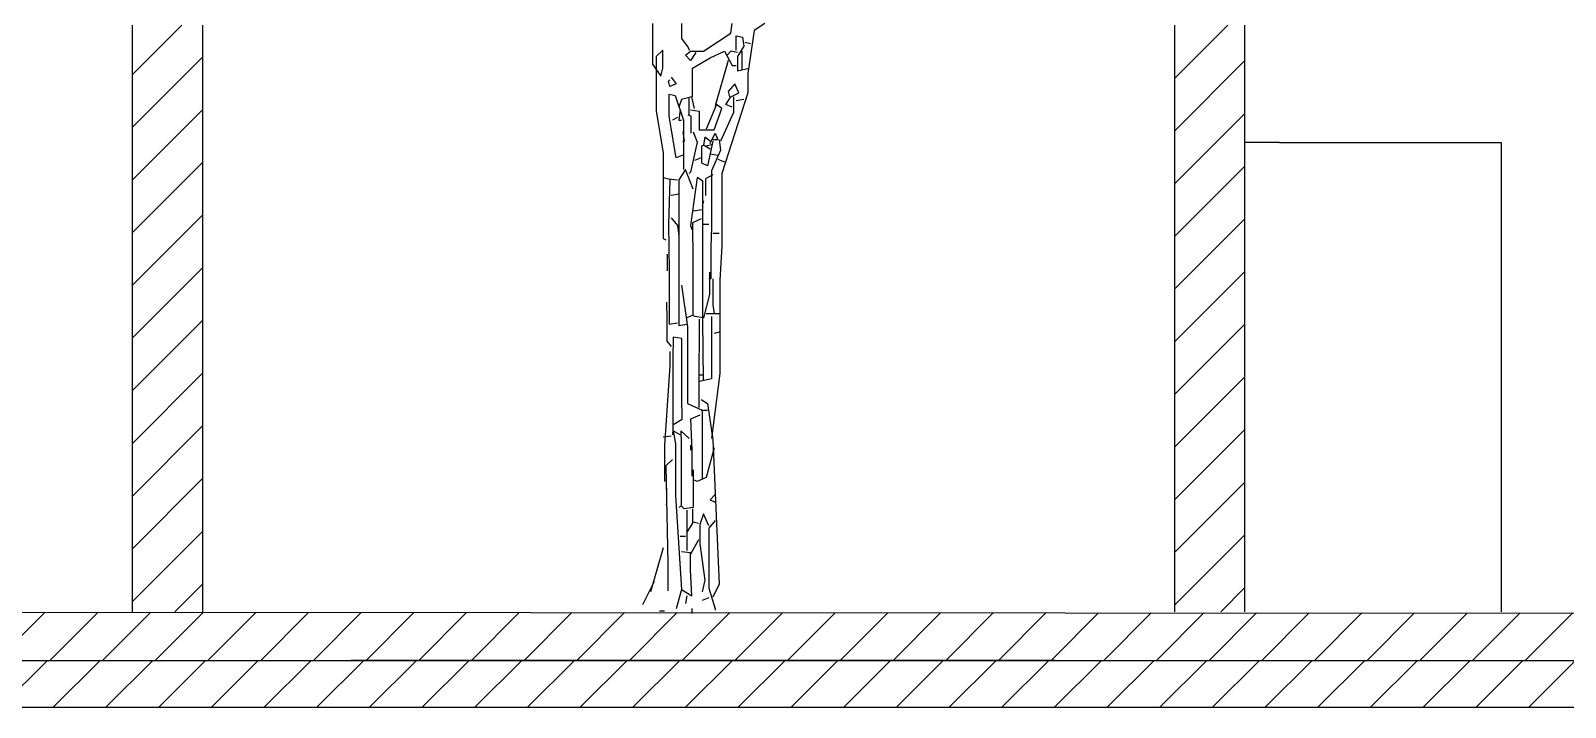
# Model space of a CAD drawing. Header units: centimetres. Extents: x -3096 to 17897, y -3131 to 15798.
# Drawn here: x 12843 to 13497, y 2039 to 2327 of the extents above; entities that cross this region are included whole.
import ezdxf

# ---------------------------------------------------------------- set-up
doc = ezdxf.new("R2010")
doc.units = ezdxf.units.CM

msp = doc.modelspace()

# ---------------------------------------------------------------- hatches: boundary and pattern name
at = {"transparency": 33554508}
h = msp.add_hatch(dxfattribs=at)
h.set_pattern_fill('ANSI31', color=256, scale=5)
h.set_pattern_definition([(45, (10118.907, 0), (-11.22532, 11.22532), [])])
h.paths.add_polyline_path([(13803.33, 2079.23), (12443.33, 2079.89), (12443.33, 2059.23), (13803.33, 2059.23)])
h = msp.add_hatch(dxfattribs=at)
h.set_pattern_fill('ANSI31', color=256, scale=5)
h.set_pattern_definition([(45, (10125.583, -14.767), (-11.22532, 11.22532), [])])
h.paths.add_polyline_path([(12330, 2059.23), (12330, 2039.23), (13930, 2039.23), (13930, 2059.23)])

# ---------------------------------------------------------------- linework, layer by layer
at = {"linetype": 'Continuous', "transparency": 33554508}
for p, q in [((12886.83, 2308.84), (12907.87, 2329.89)), ((13330.83, 2307.18), (13353.53, 2329.89)), ((12886.83, 2286.39), (12916.83, 2316.39)), ((13330.83, 2284.73), (13360.83, 2314.73)), ((12886.83, 2263.94), (12916.83, 2293.94)), ((13330.83, 2262.28), (13360.83, 2292.28)), ((12886.83, 2241.49), (12916.83, 2271.49)), ((13330.83, 2239.83), (13360.83, 2269.83)), ((12886.83, 2219.04), (12916.83, 2249.04)), ((13330.83, 2217.38), (13360.83, 2247.38)), ((12886.83, 2196.59), (12916.83, 2226.59)), ((13330.83, 2194.93), (13360.83, 2224.93)), ((12886.83, 2174.14), (12916.83, 2204.14)), ((13330.83, 2172.48), (13360.83, 2202.48)), ((12886.83, 2151.69), (12916.83, 2181.69)), ((13330.83, 2150.03), (13360.83, 2180.03)), ((12886.83, 2129.24), (12916.83, 2159.24)), ((13330.83, 2127.58), (13360.83, 2157.58)), ((12886.83, 2106.79), (12916.83, 2136.79)), ((13330.83, 2105.13), (13360.83, 2135.13)), ((12886.83, 2084.34), (12916.83, 2114.34)), ((13330.83, 2082.68), (13360.83, 2112.68)), ((12904.83, 2079.89), (12916.83, 2091.89)), ((13350.49, 2079.89), (13360.83, 2090.23))]:
    msp.add_line(p, q, dxfattribs=at)
for p, q in [((12886.83, 2079.89), (12886.83, 2329.89)), ((12916.83, 2079.89), (12916.83, 2329.89)), ((13330.83, 2329.89), (13330.83, 2079.89)), ((13330.83, 2329.89), (13330.83, 2079.89)), ((13360.83, 2079.89), (13360.83, 2329.89)), ((13375.52, 2279.89), (13360.83, 2279.89)), ((13375.52, 2279.89), (13470, 2279.89)), ((13470, 2279.89), (13470, 2079.89)), ((12443.33, 2079.89), (13803.33, 2079.23)), ((12330, 2059.23), (13930, 2059.23)), ((13280, 2059.23), (12980, 2059.23)), ((12330, 2039.23), (13930, 2039.23))]:
    msp.add_line(p, q)
at = {"color": 84}
for points in [[(13108.45, 2330.62), (13108.45, 2313.16), (13111.91, 2308.18), (13112.74, 2311.5), (13112.74, 2319.25), (13109.97, 2316.48), (13109.97, 2293.23), (13113.01, 2275.51), (13113.01, 2238.97), (13114.12, 2238.41)], [(13120.76, 2330.62), (13120.76, 2324.23), (13123.53, 2320.36), (13124.09, 2319.25)], [(13126.85, 2318.14), (13124.64, 2314.82), (13122.43, 2317.03), (13124.64, 2318.7), (13130.18, 2318.7), (13141.8, 2326.45), (13142.29, 2330.62)], [(13156.25, 2330.62), (13151.77, 2327.55), (13149, 2309.28), (13149, 2300.98), (13137.93, 2266.65), (13137.93, 2235.65), (13137.1, 2221.25), (13137.1, 2181.39), (13133.5, 2153.7)], [(13144.02, 2319.25), (13144.02, 2325.34), (13146.79, 2324.79), (13147.34, 2320.91), (13144.57, 2316.48), (13144.57, 2310.39), (13149.56, 2311.5)], [(13147.89, 2322.57), (13150.11, 2322.02)], [(13125.47, 2299.32), (13125.47, 2311.5), (13132.95, 2315.93), (13139.04, 2318.7), (13142.36, 2312.61), (13144.02, 2312.61)], [(13140.7, 2314.82), (13135.16, 2295.44)], [(13144.57, 2318.14), (13141.8, 2318.7), (13140.14, 2317.03)], [(13146.51, 2318.7), (13146.51, 2310.94)], [(13116.34, 2307.62), (13118.55, 2304.85), (13115.78, 2303.75), (13115.23, 2305.96), (13115.78, 2306.52)], [(13142.36, 2294.89), (13139.59, 2296), (13141.8, 2299.32), (13145.13, 2300.98), (13143.46, 2304.85), (13140.7, 2301.53), (13141.25, 2299.32)], [(13121.32, 2274.4), (13118.55, 2273.3), (13116.34, 2286.03), (13115.5, 2291.01), (13115.5, 2300.42), (13118, 2299.87), (13121.6, 2289.35), (13121.6, 2268.31)], [(13126.3, 2294.33), (13125.19, 2299.32), (13120.76, 2298.21), (13119.66, 2294.89)], [(13123.81, 2298.76), (13123.81, 2291.57)], [(13124.64, 2293.78), (13128.24, 2293.23), (13128.24, 2285.2), (13134.61, 2285.2), (13137.93, 2294.33), (13135.71, 2296), (13131.28, 2285.48)], [(13142.91, 2299.32), (13142.91, 2292.67), (13137.37, 2280.49)], [(13147.34, 2298.21), (13144.02, 2297.66)], [(13119.1, 2290.46), (13116.89, 2289.35)], [(13120.21, 2293.78), (13119.66, 2289.35), (13120.76, 2289.35)], [(13124.92, 2283.81), (13124.92, 2291.01), (13123.53, 2291.57)], [(13121.32, 2284.37), (13121.87, 2280.49), (13121.32, 2279.94)], [(13125.75, 2284.37), (13127.41, 2279.94), (13124.64, 2267.2), (13124.09, 2266.65)], [(13132.95, 2280.49), (13130.73, 2282.15), (13130.18, 2278.83), (13132.95, 2277.17)], [(13132.95, 2279.39), (13135.16, 2283.81), (13136.27, 2281.05), (13133.5, 2281.05)], [(13134.05, 2280.49), (13131.84, 2269.97), (13129.35, 2271.08), (13129.35, 2278.28), (13130.18, 2278.83)], [(13133.5, 2278.83), (13131.28, 2278.28)], [(13136.82, 2281.05), (13137.37, 2276.62), (13133.5, 2267.76), (13133.5, 2243.95), (13133.22, 2235.09), (13133.22, 2221.8), (13132.39, 2221.8)], [(13129.07, 2273.3), (13126.3, 2272.19)], [(13132.95, 2274.96), (13136.27, 2274.4)], [(13136.27, 2272.74), (13139.04, 2271.63)], [(13113.01, 2264.99), (13115.23, 2264.44), (13119.1, 2263.88)], [(13115.78, 2263.88), (13115.23, 2245.06), (13115.5, 2225.13), (13115.5, 2202.43), (13119.1, 2202.98)], [(13125.75, 2260.01), (13122.43, 2268.31), (13119.66, 2263.88), (13119.66, 2238.97), (13119.66, 2207.96), (13119.66, 2201.87), (13122.98, 2202.43)], [(13130.18, 2178.62), (13129.9, 2204.09), (13129.9, 2263.33), (13127.41, 2264.99), (13124.64, 2244.5), (13125.19, 2242.84)], [(13134.05, 2266.1), (13131.01, 2264.44), (13131.01, 2257.24)], [(13119.66, 2257.79), (13116.34, 2257.24)], [(13129.62, 2251.15), (13125.75, 2250.59)], [(13130.18, 2255.02), (13129.62, 2252.81)], [(13116.34, 2247.83), (13119.1, 2244.5), (13119.66, 2240.08)], [(13129.07, 2247.27), (13125.47, 2245.61), (13125.61, 2229), (13125.61, 2206.3), (13122.98, 2205.19)], [(13130.18, 2245.06), (13132.39, 2245.06)], [(13134.05, 2241.18), (13136.82, 2241.18)], [(13114.67, 2232.32), (13114.67, 2225.13)], [(13132.67, 2224.57), (13132.67, 2215.16), (13130.18, 2205.19), (13126.3, 2205.75), (13125.75, 2206.3)], [(13120.76, 2219.04), (13123.26, 2201.32), (13123.26, 2168.65), (13129.62, 2165.88), (13129.62, 2136.54)], [(13134.05, 2221.8), (13134.05, 2210.73), (13134.61, 2206.86)], [(13114.4, 2211.84), (13114.54, 2204.64), (13114.54, 2195.23), (13116.34, 2193.01)], [(13128.24, 2204.64), (13128.1, 2175.85), (13128.1, 2166.99)], [(13133.5, 2205.75), (13133.5, 2195.23), (13133.5, 2179.17), (13128.52, 2178.06)], [(13136.82, 2206.86), (13131.28, 2206.86)], [(13136.82, 2199.1), (13134.61, 2198.55)], [(13115.78, 2190.8), (13115.78, 2184.71), (13113.57, 2150.93), (13113.57, 2135.43)], [(13117.44, 2159.79), (13121.04, 2162.01), (13120.9, 2171.42), (13120.9, 2196.34), (13117.17, 2196.89), (13117.03, 2187.48), (13117.03, 2157.58), (13116.89, 2155.36)], [(13127.96, 2180.83), (13130.18, 2180.83)], [(13129.07, 2170.31), (13131.84, 2168.65), (13134.05, 2153.15), (13136.82, 2091.69), (13134.05, 2086.16)], [(13129.07, 2165.88), (13131.84, 2165.88)], [(13128.52, 2163.67), (13124.64, 2162.01), (13125.19, 2148.72), (13125.19, 2137.65)], [(13116.34, 2154.81), (13113.01, 2154.26)], [(13120.21, 2155.36), (13117.17, 2157.03), (13118.13, 2151.49), (13118.13, 2129.34), (13120.76, 2089.48), (13118.55, 2081.17)], [(13124.09, 2153.7), (13120.49, 2157.03), (13120.63, 2151.49), (13120.63, 2124.91), (13119.66, 2124.36)], [(13116.89, 2144.84), (13114.12, 2142.08), (13114.95, 2100.55), (13114.95, 2088.92)], [(13124.64, 2150.93), (13124.64, 2148.72)], [(13134.61, 2149.83), (13131.28, 2137.09), (13127.41, 2135.43), (13126.3, 2135.99)], [(13125.75, 2140.42), (13125.75, 2124.36), (13121.87, 2123.81), (13120.76, 2124.91)], [(13114.4, 2132.66), (13114.4, 2126.02), (13114.12, 2125.47)], [(13135.16, 2129.9), (13132.95, 2127.68), (13135.16, 2126.57)], [(13125.47, 2123.81), (13125.47, 2117.71), (13122.98, 2113.84)], [(13122.98, 2123.25), (13122.98, 2106.09)], [(13132.39, 2116.61), (13130.18, 2121.59), (13128.52, 2117.16), (13128.52, 2108.86), (13130.73, 2093.35), (13129.62, 2088.37)], [(13135.16, 2118.82), (13132.39, 2115.5), (13132.39, 2090.03), (13135.16, 2081.17), (13135.16, 2080.62)], [(13120.21, 2112.18), (13122.43, 2112.18)], [(13125.75, 2118.27), (13127.96, 2117.71)], [(13113.01, 2107.2), (13107.48, 2088.37)], [(13120.76, 2089.48), (13125.19, 2086.71), (13124.64, 2097.78), (13124.64, 2104.98), (13120.76, 2105.53)], [(13127.96, 2110.52), (13124.64, 2104.43)], [(13109.14, 2092.8), (13104.15, 2082.83)], [(13122.98, 2086.71), (13122.43, 2083.39)], [(13132.39, 2085.81), (13129.62, 2084.7)], [(13111.35, 2080.27), (13113.57, 2080.27)], [(13125.19, 2081.38), (13125.19, 2079.16)]]:
    msp.add_lwpolyline(points, dxfattribs=at)

doc.saveas('drawing.dxf')
